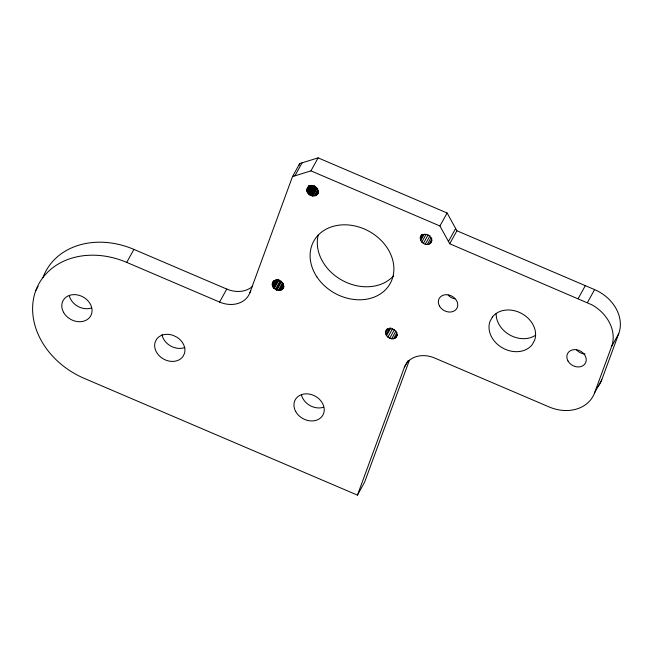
<?xml version="1.0" encoding="UTF-8"?>
<svg xmlns="http://www.w3.org/2000/svg" width="653" height="653" viewBox="0 0 653 653"><rect width="100%" height="100%" fill="white"/><g stroke="black" fill="none" stroke-linecap="round" stroke-linejoin="round"><path stroke-width="0.98" d="M307.032 191.182C305.702 184.66 315.595 184.342 317.603 189.37C321.309 197.288 308.151 197.998 307.032 191.182L309.906 185.983M283.851 286.561C281.753 295.042 268.081 287.753 273.452 281.223M272.472 283.124C275.248 275.958 287.753 283.337 282.414 289.157M385.841 331.389C388.592 325.447 398.73 330.124 396.812 336.075C393.179 343.298 381.058 334.752 387.278 328.786M35.784 290.593A75.944 61.521 28.9 0 1 126.723 262.384L219.588 302.07A25.312 20.504 28.9 0 0 249.903 292.658L292.511 176.579L299.686 163.585L318.117 157.871L447.109 212.992L456.904 230.77L594.597 289.614A37.972 30.756 28.9 0 1 618.783 333.479L601.764 379.834L594.589 392.828A37.972 30.756 28.9 0 1 549.124 406.941L434.645 358.015A25.312 20.504 28.9 0 0 404.338 367.427L357.452 495.129L84.155 378.34A75.944 61.521 28.9 0 1 35.784 290.593L38.176 286.267M298.992 165.487L299.686 163.585M420.85 236.28C424.76 230.762 435.045 237.676 430.539 243.145C425.454 247.732 416.679 239.871 421.805 234.549M409.382 360.236L364.627 482.134L357.452 495.129M594.589 392.828L611.608 346.474L618.783 333.479M126.723 262.384L133.898 249.389L226.762 289.075A25.312 20.504 28.9 0 0 252.589 286.308M219.588 302.07L226.762 289.075M294.903 175.837L302.078 162.842M292.511 176.579L310.942 170.866L318.117 157.871M307.139 188.603L309 185.452M249.903 292.658L250.858 290.928M306.894 189.852L309.285 185.525M307.041 190.905L309.914 185.705M307.253 191.729L310.599 185.664M307.343 192.088L310.689 186.023M307.473 192.284L311.301 185.354M307.555 192.488L311.383 185.558M308.216 193.41L312.526 185.615M308.428 193.729L312.73 185.934M309.171 194.431L313.954 185.77M309.457 194.61L314.24 185.95M309.563 194.7L314.346 186.04M310.175 195.043L314.958 186.383M310.942 195.508L315.726 186.848M311.922 195.851L316.223 188.056M312.379 195.908L316.681 188.113M312.542 195.916L316.844 188.121M313.913 196.071L317.733 189.141M315.252 195.778L318.117 190.578M315.742 195.68L318.133 191.345M316.534 195.255L318.444 191.794M317.407 194.349L318.362 192.619M272.374 283.361L273.811 280.757M272.26 284.659L274.652 280.325M272.53 285.998L275.876 279.933M272.66 286.259L276.007 280.194M272.701 286.438L276.529 279.508M272.889 286.708L276.709 279.778M273.174 287.287L277.476 279.492M273.607 287.802L277.909 280.006M273.787 288.079L278.57 279.419M273.95 288.21L278.733 279.549M274.146 288.446L278.929 279.778M275.378 289.385L280.161 280.725M276.309 289.859L281.092 281.198M276.505 289.916L281.288 281.255M276.79 290.046L281.574 281.386M278.284 290.389L282.586 282.594M279.272 290.422L283.1 283.492M279.46 290.381L283.288 283.451M279.753 290.381L283.582 283.451M281.108 290.03L283.5 285.696M282.243 289.352L283.68 286.749M282.716 288.822L283.671 287.091M420.271 237.863L422.181 234.403M420.377 239.635L423.242 234.435M420.687 240.524L424.034 234.46M421.773 242.165L426.074 234.37M423.356 243.471L428.139 234.811M425.266 244.287L430.049 235.619M427.25 244.508L431.078 237.578M429.086 244.108L431.96 238.916M611.608 346.474A37.972 30.756 28.9 0 0 591.879 304.796L449.729 243.765L439.934 225.987L447.109 212.992M430.539 243.145L431.976 240.549M385.596 333.087L387.988 328.761M386.045 334.875L389.874 327.937M386.519 335.724L390.821 327.928M387.874 337.217L392.657 328.557M389.653 338.295L394.436 329.634M391.629 338.825L395.93 331.03M393.571 338.736L396.918 332.671M395.236 338.042L397.155 334.581M448.464 241.463L455.639 228.468M395.906 337.495L397.342 334.899M449.729 243.765L456.904 230.77M404.338 367.427L408.166 360.497M578.142 298.633L585.308 285.639M587.422 302.608L594.597 289.614M310.942 170.866L439.934 225.987M393.694 275.664A43.686 35.384 28.9 0 1 342.629 280.57A43.686 35.384 28.9 0 1 318.199 235.137M91.208 308.085A15.794 12.799 28.9 0 1 69.332 295.85M323.374 407.301A15.794 12.799 28.9 0 1 301.498 395.065M184.856 347.502A15.794 12.799 28.9 0 1 161.993 334.565M42.959 277.598A75.944 61.521 28.9 0 1 133.898 249.389M535.599 335.201A24.3 19.688 28.9 0 1 510.099 335.144A24.3 19.688 28.9 0 1 496.174 313.718M454.896 298.878A10.13 8.203 28.9 0 1 448.129 295.091M585.072 353.967A10.13 8.203 28.9 0 1 576.615 350M601.764 379.834A37.972 30.756 28.9 0 1 597.822 386.829M156.483 339.372L155.063 342.401A15.794 12.799 28.9 0 0 164.336 359.452A15.794 12.799 28.9 0 0 183.093 356.342L184.513 353.322A15.794 12.799 28.9 0 0 177.028 337.291L173.339 335.454A15.794 12.799 28.9 0 0 156.483 339.372M492.37 317.04L489.921 321.562A24.3 19.688 28.9 0 0 502.924 348.139A24.3 19.688 28.9 0 0 532.236 344.621L534.676 340.099A24.3 19.688 28.9 0 0 521.674 313.513A24.3 19.688 28.9 0 0 492.37 317.04M63.545 312.322A15.794 12.799 28.9 0 0 89.763 317.276A15.794 12.799 28.9 0 0 77.446 294.927A15.794 12.799 28.9 0 0 63.545 312.322M316.86 276.848A43.686 35.384 28.9 0 0 389.327 284.953A43.686 35.384 28.9 0 0 349.796 225.105A43.686 35.384 28.9 0 0 316.86 276.848M295.711 411.537A15.794 12.799 28.9 0 0 321.937 416.492A15.794 12.799 28.9 0 0 309.612 394.134A15.794 12.799 28.9 0 0 295.711 411.537M567.971 360.946A10.13 8.203 28.9 0 0 584.778 364.113A10.13 8.203 28.9 0 0 576.877 349.788A10.13 8.203 28.9 0 0 567.971 360.946M439.485 306.037A10.13 8.203 28.9 0 0 456.292 309.212A10.13 8.203 28.9 0 0 448.399 294.878A10.13 8.203 28.9 0 0 439.485 306.037"/></g></svg>
